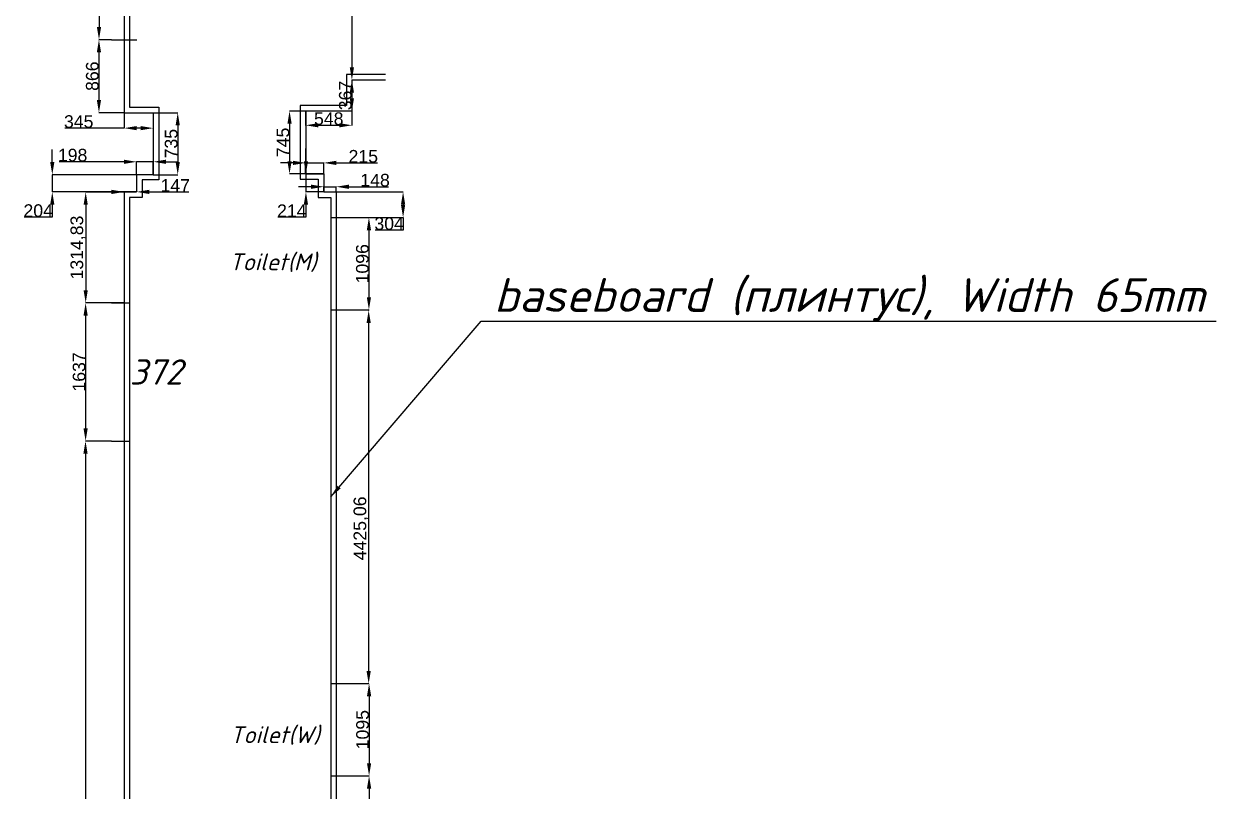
# Model space of a CAD drawing. Header units: millimetres. Extents: x 0 to 135706, y 0 to 79429.
# Drawn here: x 96457 to 110593, y 22492 to 31591 of the extents above; entities that cross this region are included whole.
import ezdxf
from ezdxf.enums import TextEntityAlignment as Align

# ---------------------------------------------------------------- set-up
doc = ezdxf.new("R2010")
doc.units = ezdxf.units.MM
doc.styles.add('GOST', font='ISOCPEUI.TTF')
doc.styles.get("Standard").update_dxf_attribs({"font": 'Arial.ttf'})
doc.dimstyles.new('Copy of ISO-25', dxfattribs={"dimtxt": 150, "dimasz": 150, "dimexe": 1.25, "dimexo": 0.625, "dimtad": 1, "dimtoh": 1, "dimtxsty": 'Standard', "dimcen": 2.5, "dimadec": 0, "dimazin": 0, "dimtfac": 1, "dimtmove": 0, "dimatfit": 3, "dimfxl": 1, "dimarcsym": 0})

# ---------------------------------------------------------------- blocks, each defined once
blk = doc.blocks.new('*D409')
at = {"color": 0, "lineweight": -2, "transparency": 16777216}
for p, q in [((97347, 32454), (97349, 32454)), ((97348, 32304), (97348, 31553)), ((97495, 31403), (97347, 31403))]:
    blk.add_line(p, q, dxfattribs=at)
at = {"color": 0, "transparency": 16777216}
for points in [[(97323, 32304), (97373, 32304), (97348, 32454)], [(97323, 31553), (97373, 31553), (97348, 31403)]]:
    blk.add_solid(points, dxfattribs=at)
at = {"layer": 'Defpoints', "color": 0, "transparency": 16777216}
for p in [(97347, 32454), (97348, 31403), (97496, 31403)]:
    blk.add_point(p, dxfattribs=at)
at = {"color": 0, "transparency": 16777216, "insert": (97271, 31929), "char_height": 150, "attachment_point": 5, "rotation": 90}
blk.add_mtext('1051', dxfattribs=at)
blk = doc.blocks.new('*D410')
at = {"color": 0, "lineweight": -2, "transparency": 16777216}
for p, q in [((97346, 31403), (97345, 31403)), ((97347, 31253), (97347, 30687)), ((97645, 30537), (97345, 30537))]:
    blk.add_line(p, q, dxfattribs=at)
at = {"color": 0, "transparency": 16777216}
for points in [[(97322, 31253), (97372, 31253), (97347, 31403)], [(97322, 30687), (97372, 30687), (97347, 30537)]]:
    blk.add_solid(points, dxfattribs=at)
at = {"layer": 'Defpoints', "color": 0, "transparency": 16777216}
for p in [(97347, 31403), (97347, 30537), (97646, 30537)]:
    blk.add_point(p, dxfattribs=at)
at = {"color": 0, "transparency": 16777216, "insert": (97269, 30970), "char_height": 150, "attachment_point": 5, "rotation": 90}
blk.add_mtext('866', dxfattribs=at)
blk = doc.blocks.new('*D411')
at = {"color": 0, "lineweight": -2, "transparency": 16777216}
for p, q in [((97646, 30536), (97646, 30353)), ((97991, 30536), (97991, 30353)), ((97646, 30354), (96941, 30354)), ((97841, 30354), (97796, 30354))]:
    blk.add_line(p, q, dxfattribs=at)
at = {"color": 0, "transparency": 16777216}
for points in [[(97796, 30379), (97796, 30329), (97646, 30354)], [(97841, 30379), (97841, 30329), (97991, 30354)]]:
    blk.add_solid(points, dxfattribs=at)
at = {"layer": 'Defpoints', "color": 0, "transparency": 16777216}
for p in [(97646, 30537), (97991, 30537), (97991, 30354)]:
    blk.add_point(p, dxfattribs=at)
at = {"color": 0, "transparency": 16777216, "insert": (97107, 30431), "char_height": 150, "attachment_point": 5}
blk.add_mtext('345', dxfattribs=at)
blk = doc.blocks.new('*D412')
at = {"color": 0, "lineweight": -2, "transparency": 16777216}
for p, q in [((97992, 30537), (98282, 30537)), ((98281, 30387), (98281, 29952)), ((97992, 29802), (98282, 29802))]:
    blk.add_line(p, q, dxfattribs=at)
at = {"color": 0, "transparency": 16777216}
for points in [[(98256, 30387), (98306, 30387), (98281, 30537)], [(98256, 29952), (98306, 29952), (98281, 29802)]]:
    blk.add_solid(points, dxfattribs=at)
at = {"layer": 'Defpoints', "color": 0, "transparency": 16777216}
for p in [(97991, 30537), (97991, 29802), (98281, 29802)]:
    blk.add_point(p, dxfattribs=at)
at = {"color": 0, "transparency": 16777216, "insert": (98204, 30170), "char_height": 150, "attachment_point": 5, "rotation": 90}
blk.add_mtext('735', dxfattribs=at)
blk = doc.blocks.new('*D413')
at = {"color": 0, "lineweight": -2, "transparency": 16777216}
for p, q in [((97643, 29955), (96875, 29955)), ((97793, 29803), (97793, 29957)), ((97991, 29955), (97793, 29955)), ((97991, 29803), (97991, 29957)), ((98141, 29955), (98291, 29955))]:
    blk.add_line(p, q, dxfattribs=at)
at = {"color": 0, "transparency": 16777216}
for points in [[(97643, 29980), (97643, 29930), (97793, 29955)], [(98141, 29980), (98141, 29930), (97991, 29955)]]:
    blk.add_solid(points, dxfattribs=at)
at = {"layer": 'Defpoints', "color": 0, "transparency": 16777216}
for p in [(97991, 29955), (97793, 29802), (97991, 29802)]:
    blk.add_point(p, dxfattribs=at)
at = {"color": 0, "transparency": 16777216, "insert": (97035, 30033), "char_height": 150, "attachment_point": 5}
blk.add_mtext('198', dxfattribs=at)
blk = doc.blocks.new('*D414')
at = {"color": 0, "lineweight": -2, "transparency": 16777216}
for p, q in [((96794, 29952), (96794, 30102)), ((97792, 29802), (96793, 29802)), ((96794, 29802), (96794, 29598)), ((97792, 29598), (96793, 29598)), ((96794, 29448), (96794, 29298)), ((96794, 29298), (96460, 29298))]:
    blk.add_line(p, q, dxfattribs=at)
at = {"color": 0, "transparency": 16777216}
for points in [[(96769, 29952), (96819, 29952), (96794, 29802)], [(96769, 29448), (96819, 29448), (96794, 29598)]]:
    blk.add_solid(points, dxfattribs=at)
at = {"layer": 'Defpoints', "color": 0, "transparency": 16777216}
for p in [(97793, 29802), (96794, 29598), (97793, 29598)]:
    blk.add_point(p, dxfattribs=at)
at = {"color": 0, "transparency": 16777216, "insert": (96627, 29375), "char_height": 150, "attachment_point": 5}
blk.add_mtext('204', dxfattribs=at)
blk = doc.blocks.new('*D415')
at = {"color": 0, "lineweight": -2, "transparency": 16777216}
for p, q in [((97496, 29598), (97346, 29598)), ((97646, 29592), (97646, 29599)), ((97646, 29598), (97793, 29598)), ((97793, 29599), (97793, 29599)), ((97943, 29598), (98412, 29598))]:
    blk.add_line(p, q, dxfattribs=at)
at = {"color": 0, "transparency": 16777216}
for points in [[(97496, 29623), (97496, 29573), (97646, 29598)], [(97943, 29623), (97943, 29573), (97793, 29598)]]:
    blk.add_solid(points, dxfattribs=at)
at = {"layer": 'Defpoints', "color": 0, "transparency": 16777216}
for p in [(97646, 29592), (97793, 29598), (97793, 29598)]:
    blk.add_point(p, dxfattribs=at)
at = {"color": 0, "transparency": 16777216, "insert": (98252, 29674), "char_height": 150, "attachment_point": 5}
blk.add_mtext('147', dxfattribs=at)
blk = doc.blocks.new('*D416')
at = {"color": 0, "lineweight": -2, "transparency": 16777216}
for p, q in [((97645, 29596), (97189, 29596)), ((97190, 29446), (97190, 28431)), ((97645, 28281), (97189, 28281))]:
    blk.add_line(p, q, dxfattribs=at)
at = {"color": 0, "transparency": 16777216}
for points in [[(97165, 29446), (97215, 29446), (97190, 29596)], [(97165, 28431), (97215, 28431), (97190, 28281)]]:
    blk.add_solid(points, dxfattribs=at)
at = {"layer": 'Defpoints', "color": 0, "transparency": 16777216}
for p in [(97646, 29596), (97190, 28281), (97646, 28281)]:
    blk.add_point(p, dxfattribs=at)
at = {"color": 0, "transparency": 16777216, "insert": (97099, 28938), "char_height": 150, "attachment_point": 5, "rotation": 90}
blk.add_mtext('1314,83', dxfattribs=at)
blk = doc.blocks.new('*D417')
at = {"color": 0, "lineweight": -2, "transparency": 16777216}
for p, q in [((97188, 28281), (97188, 28281)), ((97189, 28131), (97189, 26794)), ((97495, 26644), (97188, 26644))]:
    blk.add_line(p, q, dxfattribs=at)
at = {"color": 0, "transparency": 16777216}
for points in [[(97164, 28131), (97214, 28131), (97189, 28281)], [(97164, 26794), (97214, 26794), (97189, 26644)]]:
    blk.add_solid(points, dxfattribs=at)
at = {"layer": 'Defpoints', "color": 0, "transparency": 16777216}
for p in [(97189, 28281), (97189, 26644), (97496, 26644)]:
    blk.add_point(p, dxfattribs=at)
at = {"color": 0, "transparency": 16777216, "insert": (97112, 27463), "char_height": 150, "attachment_point": 5, "rotation": 90}
blk.add_mtext('1637', dxfattribs=at)
blk = doc.blocks.new('*D418')
at = {"color": 0, "lineweight": -2, "transparency": 16777216}
for p, q in [((97187, 26644), (97186, 26644)), ((97188, 26494), (97188, 16470)), ((97495, 16320), (97186, 16320))]:
    blk.add_line(p, q, dxfattribs=at)
at = {"color": 0, "transparency": 16777216}
for points in [[(97163, 26494), (97213, 26494), (97188, 26644)], [(97163, 16470), (97213, 16470), (97188, 16320)]]:
    blk.add_solid(points, dxfattribs=at)
at = {"layer": 'Defpoints', "color": 0, "transparency": 16777216}
for p in [(97188, 26644), (97188, 16320), (97496, 16320)]:
    blk.add_point(p, dxfattribs=at)
at = {"color": 0, "transparency": 16777216, "insert": (97110, 21482), "char_height": 150, "attachment_point": 5, "rotation": 90}
blk.add_mtext('10324', dxfattribs=at)
blk = doc.blocks.new('*D428')
at = {"color": 0, "lineweight": -2, "transparency": 16777216}
for p, q in [((100347, 32901), (100347, 32901)), ((100346, 32751), (100346, 31074)), ((100345, 30924), (100345, 30924))]:
    blk.add_line(p, q, dxfattribs=at)
at = {"color": 0, "transparency": 16777216}
for points in [[(100321, 32751), (100371, 32751), (100346, 32901)], [(100321, 31074), (100371, 31074), (100346, 30924)]]:
    blk.add_solid(points, dxfattribs=at)
at = {"layer": 'Defpoints', "color": 0, "transparency": 16777216}
for p in [(100346, 32901), (100346, 30924), (100346, 30924)]:
    blk.add_point(p, dxfattribs=at)
at = {"color": 0, "transparency": 16777216, "insert": (100269, 31913), "char_height": 150, "attachment_point": 5, "rotation": 90}
blk.add_mtext('1977', dxfattribs=at)
blk = doc.blocks.new('*D429')
at = {"color": 0, "lineweight": -2, "transparency": 16777216}
for p, q in [((100345, 30924), (100345, 30924)), ((100346, 30774), (100346, 30707)), ((100345, 30557), (100345, 30557))]:
    blk.add_line(p, q, dxfattribs=at)
at = {"color": 0, "transparency": 16777216}
for points in [[(100321, 30774), (100371, 30774), (100346, 30924)], [(100321, 30707), (100371, 30707), (100346, 30557)]]:
    blk.add_solid(points, dxfattribs=at)
at = {"layer": 'Defpoints', "color": 0, "transparency": 16777216}
for p in [(100346, 30924), (100346, 30557), (100346, 30557)]:
    blk.add_point(p, dxfattribs=at)
at = {"color": 0, "transparency": 16777216, "insert": (100269, 30741), "char_height": 150, "attachment_point": 5, "rotation": 90}
blk.add_mtext('367', dxfattribs=at)
blk = doc.blocks.new('*D430')
at = {"color": 0, "lineweight": -2, "transparency": 16777216}
for p, q in [((99798, 30556), (99798, 30386)), ((100346, 30556), (100346, 30386)), ((99948, 30388), (100196, 30388))]:
    blk.add_line(p, q, dxfattribs=at)
at = {"color": 0, "transparency": 16777216}
for points in [[(99948, 30413), (99948, 30363), (99798, 30388)], [(100196, 30413), (100196, 30363), (100346, 30388)]]:
    blk.add_solid(points, dxfattribs=at)
at = {"layer": 'Defpoints', "color": 0, "transparency": 16777216}
for p in [(99798, 30557), (100346, 30557), (100346, 30388)]:
    blk.add_point(p, dxfattribs=at)
at = {"color": 0, "transparency": 16777216, "insert": (100072, 30465), "char_height": 150, "attachment_point": 5}
blk.add_mtext('548', dxfattribs=at)
blk = doc.blocks.new('*D431')
at = {"color": 0, "lineweight": -2, "transparency": 16777216}
for p, q in [((99797, 30557), (99606, 30557)), ((99607, 30407), (99607, 29962)), ((99797, 29812), (99606, 29812))]:
    blk.add_line(p, q, dxfattribs=at)
at = {"color": 0, "transparency": 16777216}
for points in [[(99582, 30407), (99632, 30407), (99607, 30557)], [(99582, 29962), (99632, 29962), (99607, 29812)]]:
    blk.add_solid(points, dxfattribs=at)
at = {"layer": 'Defpoints', "color": 0, "transparency": 16777216}
for p in [(99798, 30557), (99607, 29812), (99798, 29812)]:
    blk.add_point(p, dxfattribs=at)
at = {"color": 0, "transparency": 16777216, "insert": (99530, 30185), "char_height": 150, "attachment_point": 5, "rotation": 90}
blk.add_mtext('745', dxfattribs=at)
blk = doc.blocks.new('*D432')
at = {"color": 0, "lineweight": -2, "transparency": 16777216}
for p, q in [((99648, 29942), (99498, 29942)), ((99798, 29813), (99798, 29943)), ((99798, 29942), (100013, 29942)), ((100013, 29813), (100013, 29943)), ((100163, 29942), (100649, 29942))]:
    blk.add_line(p, q, dxfattribs=at)
at = {"color": 0, "transparency": 16777216}
for points in [[(99648, 29967), (99648, 29917), (99798, 29942)], [(100163, 29967), (100163, 29917), (100013, 29942)]]:
    blk.add_solid(points, dxfattribs=at)
at = {"layer": 'Defpoints', "color": 0, "transparency": 16777216}
for p in [(100013, 29942), (99798, 29812), (100013, 29812)]:
    blk.add_point(p, dxfattribs=at)
at = {"color": 0, "transparency": 16777216, "insert": (100481, 30019), "char_height": 150, "attachment_point": 5}
blk.add_mtext('215', dxfattribs=at)
blk = doc.blocks.new('*D433')
at = {"color": 0, "lineweight": -2, "transparency": 16777216}
for p, q in [((99801, 29962), (99801, 30112)), ((100012, 29812), (99800, 29812)), ((99801, 29812), (99801, 29598)), ((100021, 29598), (99800, 29598)), ((99801, 29448), (99801, 29298)), ((99801, 29298), (99467, 29298))]:
    blk.add_line(p, q, dxfattribs=at)
at = {"color": 0, "transparency": 16777216}
for points in [[(99776, 29962), (99826, 29962), (99801, 29812)], [(99776, 29448), (99826, 29448), (99801, 29598)]]:
    blk.add_solid(points, dxfattribs=at)
at = {"layer": 'Defpoints', "color": 0, "transparency": 16777216}
for p in [(100013, 29812), (99801, 29598), (100022, 29598)]:
    blk.add_point(p, dxfattribs=at)
at = {"color": 0, "transparency": 16777216, "insert": (99634, 29374), "char_height": 150, "attachment_point": 5}
blk.add_mtext('214', dxfattribs=at)
blk = doc.blocks.new('*D434')
at = {"color": 0, "lineweight": -2, "transparency": 16777216}
for p, q in [((99863, 29659), (99713, 29659)), ((100013, 29599), (100013, 29660)), ((100013, 29659), (100161, 29659)), ((100161, 29599), (100161, 29660)), ((100311, 29659), (100780, 29659))]:
    blk.add_line(p, q, dxfattribs=at)
at = {"color": 0, "transparency": 16777216}
for points in [[(99863, 29684), (99863, 29634), (100013, 29659)], [(100311, 29684), (100311, 29634), (100161, 29659)]]:
    blk.add_solid(points, dxfattribs=at)
at = {"layer": 'Defpoints', "color": 0, "transparency": 16777216}
for p in [(100013, 29598), (100161, 29659), (100161, 29598)]:
    blk.add_point(p, dxfattribs=at)
at = {"color": 0, "transparency": 16777216, "insert": (100621, 29736), "char_height": 150, "attachment_point": 5}
blk.add_mtext('148', dxfattribs=at)
blk = doc.blocks.new('*D435')
at = {"color": 0, "lineweight": -2, "transparency": 16777216}
for p, q in [((100162, 29598), (100955, 29598)), ((100953, 29448), (100953, 29444)), ((100162, 29294), (100955, 29294)), ((100953, 29294), (100953, 29144)), ((100953, 29144), (100622, 29144))]:
    blk.add_line(p, q, dxfattribs=at)
at = {"color": 0, "transparency": 16777216}
for points in [[(100928, 29448), (100978, 29448), (100953, 29598)], [(100928, 29444), (100978, 29444), (100953, 29294)]]:
    blk.add_solid(points, dxfattribs=at)
at = {"layer": 'Defpoints', "color": 0, "transparency": 16777216}
for p in [(100161, 29598), (100161, 29294), (100953, 29294)]:
    blk.add_point(p, dxfattribs=at)
at = {"color": 0, "transparency": 16777216, "insert": (100788, 29221), "char_height": 150, "attachment_point": 5}
blk.add_mtext('304', dxfattribs=at)
blk = doc.blocks.new('*D436')
at = {"color": 0, "lineweight": -2, "transparency": 16777216}
for p, q in [((100312, 29294), (100549, 29294)), ((100548, 29144), (100548, 28348)), ((100312, 28198), (100549, 28198))]:
    blk.add_line(p, q, dxfattribs=at)
at = {"color": 0, "transparency": 16777216}
for points in [[(100523, 29144), (100573, 29144), (100548, 29294)], [(100523, 28348), (100573, 28348), (100548, 28198)]]:
    blk.add_solid(points, dxfattribs=at)
at = {"layer": 'Defpoints', "color": 0, "transparency": 16777216}
for p in [(100311, 29294), (100311, 28198), (100548, 28198)]:
    blk.add_point(p, dxfattribs=at)
at = {"color": 0, "transparency": 16777216, "insert": (100471, 28746), "char_height": 150, "attachment_point": 5, "rotation": 90}
blk.add_mtext('1096', dxfattribs=at)
blk = doc.blocks.new('*D437')
at = {"color": 0, "lineweight": -2, "transparency": 16777216}
for p, q in [((100548, 28193), (100544, 28193)), ((100545, 28043), (100545, 23918)), ((100312, 23768), (100547, 23768))]:
    blk.add_line(p, q, dxfattribs=at)
at = {"color": 0, "transparency": 16777216}
for points in [[(100520, 28043), (100570, 28043), (100545, 28193)], [(100520, 23918), (100570, 23918), (100545, 23768)]]:
    blk.add_solid(points, dxfattribs=at)
at = {"layer": 'Defpoints', "color": 0, "transparency": 16777216}
for p in [(100549, 28193), (100311, 23768), (100545, 23768)]:
    blk.add_point(p, dxfattribs=at)
at = {"color": 0, "transparency": 16777216, "insert": (100455, 25608), "char_height": 150, "attachment_point": 5, "rotation": 90}
blk.add_mtext('4425,06', dxfattribs=at)
blk = doc.blocks.new('*D438')
at = {"color": 0, "lineweight": -2, "transparency": 16777216}
for p, q in [((100550, 23768), (100549, 23768)), ((100550, 23618), (100550, 22823)), ((100312, 22673), (100552, 22673))]:
    blk.add_line(p, q, dxfattribs=at)
at = {"color": 0, "transparency": 16777216}
for points in [[(100525, 23618), (100575, 23618), (100550, 23768)], [(100525, 22823), (100575, 22823), (100550, 22673)]]:
    blk.add_solid(points, dxfattribs=at)
at = {"layer": 'Defpoints', "color": 0, "transparency": 16777216}
for p in [(100550, 23768), (100311, 22673), (100550, 22673)]:
    blk.add_point(p, dxfattribs=at)
at = {"color": 0, "transparency": 16777216, "insert": (100473, 23221), "char_height": 150, "attachment_point": 5, "rotation": 90}
blk.add_mtext('1095', dxfattribs=at)
blk = doc.blocks.new('*D439')
at = {"color": 0, "lineweight": -2, "transparency": 16777216}
for p, q in [((100550, 22673), (100549, 22673)), ((100550, 22523), (100550, 20437)), ((100312, 20287), (100552, 20287))]:
    blk.add_line(p, q, dxfattribs=at)
at = {"color": 0, "transparency": 16777216}
for points in [[(100525, 22523), (100575, 22523), (100550, 22673)], [(100525, 20437), (100575, 20437), (100550, 20287)]]:
    blk.add_solid(points, dxfattribs=at)
at = {"layer": 'Defpoints', "color": 0, "transparency": 16777216}
for p in [(100550, 22673), (100311, 20287), (100550, 20287)]:
    blk.add_point(p, dxfattribs=at)
at = {"color": 0, "transparency": 16777216, "insert": (100473, 21480), "char_height": 150, "attachment_point": 5, "rotation": 90}
blk.add_mtext('2386', dxfattribs=at)

msp = doc.modelspace()

# ---------------------------------------------------------------- linework, layer by layer
at = {"color": 1}
for p, q in [((97646.117, 32454.018), (97646.117, 31403.018)), ((97711.117, 32454.018), (97711.117, 31403.018)), ((97496.117, 31403.018), (97796.117, 31403.018)), ((100096.117, 29294.018), (100311.117, 29294.018)), ((100096.117, 29294.018), (100096.117, 28198.018)), ((100161.117, 29294.018), (100161.117, 28198.018)), ((97496.117, 28281.018), (97711.117, 28281.018)), ((97646.117, 28281.018), (97646.117, 26644.018)), ((97711.117, 28281.018), (97711.117, 26644.018)), ((100096.117, 28198.018), (100311.117, 28198.018)), ((97496.117, 26644.018), (97711.117, 26644.018)), ((100096.117, 23768.018), (100311.117, 23768.018)), ((100096.117, 23768.018), (100096.117, 22673.018)), ((100161.117, 23768.018), (100161.117, 22673.018)), ((100096.117, 22673.018), (100311.117, 22673.018))]:
    msp.add_line(p, q, dxfattribs=at)
at = {"color": 5}
for p, q in [((97646.117, 31403.018), (97646.117, 30537.018)), ((97711.117, 31403.018), (97711.117, 30602.018)), ((100346.117, 30989.018), (100281.117, 30989.018)), ((100281.117, 30989.018), (100281.117, 30622.018)), ((100746.117, 30989.018), (100346.117, 30989.018)), ((100746.117, 30924.018), (100346.117, 30924.018)), ((100346.117, 30924.018), (100346.117, 30557.018)), ((97646.117, 30537.018), (97991.117, 30537.018)), ((97711.117, 30602.018), (97991.117, 30602.018)), ((97991.117, 30602.018), (98056.117, 30602.018)), ((97991.117, 30537.018), (97991.117, 29802.018)), ((98056.117, 30602.018), (98056.117, 29804.395)), ((99798.117, 30622.018), (99733.117, 30622.018)), ((99733.117, 30622.018), (99733.117, 29812.018)), ((100281.117, 30622.018), (99798.117, 30622.018)), ((100346.117, 30557.018), (99798.117, 30557.018)), ((99798.117, 30557.018), (99798.117, 29812.018)), ((97991.117, 29802.018), (97793.117, 29802.018)), ((97793.117, 29802.018), (97793.117, 29598.018)), ((98056.117, 29739.395), (97858.117, 29739.395)), ((97858.117, 29739.395), (97858.117, 29598.018)), ((98056.117, 29804.395), (98056.117, 29739.395)), ((99733.117, 29812.018), (99733.117, 29747.018)), ((99733.117, 29747.018), (99948.117, 29747.018)), ((99798.117, 29812.018), (100013.117, 29812.018)), ((99948.117, 29747.018), (99948.117, 29598.018)), ((100013.117, 29812.018), (100013.117, 29598.018)), ((97793.117, 29598.018), (97646.117, 29598.018)), ((97646.117, 29598.018), (97646.117, 28281.018)), ((97858.117, 29598.018), (97858.117, 29533.018)), ((99948.117, 29598.018), (99948.117, 29533.018)), ((100013.117, 29598.018), (100161.117, 29598.018)), ((100161.117, 29598.018), (100161.117, 29294.018)), ((97858.117, 29533.018), (97711.117, 29533.018)), ((97711.117, 29533.018), (97711.117, 28281.018)), ((99948.117, 29533.018), (100096.117, 29533.018)), ((100096.117, 29533.018), (100096.117, 29294.018)), ((100096.117, 28198.018), (100096.117, 23768.018)), ((100161.117, 28198.018), (100161.117, 23768.018)), ((97646.117, 26644.018), (97646.117, 16320.018)), ((97711.117, 26644.018), (97711.117, 16320.018)), ((100096.117, 22673.018), (100096.117, 20287.018)), ((100161.117, 22673.018), (100161.117, 20287.018))]:
    msp.add_line(p, q, dxfattribs=at)

# ---------------------------------------------------------------- texts
at = {"style": 'GOST'}
for s, height, p in [('Toilet(M)', 200, (98892.438, 28768.286)), ('372', 300, (97711.117, 27462.518)), ('Toilet(W)', 200, (98901.901, 23161.107))]:
    msp.add_text(s, height=height, dxfattribs=at).set_placement(p, align=Align.MIDDLE_LEFT)
at = {"insert": (102031.118, 28066.023), "char_height": 400, "attachment_point": 7, "style": 'GOST'}
msp.add_mtext('baseboard (плинтус), Width 65mm', dxfattribs=at)

# ---------------------------------------------------------------- dimensions: what is measured, and where the dimension line sits
for base, p1, p2, picture, middle in [((100346.117, 30924.018), (100346.117, 32901.018), (100346.117, 30924.018), '*D428', (100268.906, 31912.518)), ((97347.911, 31403.018), (97346.661, 32454.018), (97496.117, 31403.018), '*D409', (97270.7, 31928.518)), ((97346.661, 30537.018), (97346.661, 31403.018), (97646.117, 30537.018), '*D410', (97269.45, 30970.018)), ((100346.117, 30557.018), (100346.117, 30924.018), (100346.117, 30557.018), '*D429', (100268.855, 30740.518)), ((98281.046, 29802.018), (97991.117, 30537.018), (97991.117, 29802.018), '*D412', (98203.784, 30169.518)), ((99607.014, 29812.018), (99798.117, 30557.018), (99798.117, 29812.018), '*D431', (99530.11, 30184.518)), ((99801.284, 29598.018), (100013.117, 29812.018), (100022.117, 29598.018), '*D433', (99633.981, 29373.95)), ((96794.463, 29598.018), (97793.117, 29802.018), (97793.117, 29598.018), '*D414', (96627.16, 29375.229)), ((97190.0264, 28281.0183), (97646.1166, 29595.8528), (97646.1166, 28281.0183), '*D416', (97099.2582, 28938.4355)), ((100953.492, 29294.018), (100161.117, 29598.018), (100161.117, 29294.018), '*D435', (100787.519, 29221.28)), ((100547.905, 28198.018), (100311.117, 29294.018), (100311.117, 28198.018), '*D436', (100470.694, 28746.018)), ((97188.776, 26644.018), (97188.776, 28281.018), (97496.117, 26644.018), '*D417', (97111.514, 27462.518)), ((97187.526, 16320.018), (97187.526, 26644.018), (97496.117, 16320.018), '*D418', (97110.264, 21482.018)), ((100550.405, 22673.018), (100550.405, 23768.018), (100311.117, 22673.018), '*D438', (100473.194, 23220.518)), ((100550.405, 20287.018), (100550.405, 22673.018), (100311.117, 20287.018), '*D439', (100473.142, 21480.018))]:
    dim = msp.add_linear_dim(base=base, p1=p1, p2=p2, angle=90, dimstyle='Copy of ISO-25')
    dim.commit()
    dim.dimension.update_dxf_attribs({"geometry": picture, "text_midpoint": middle})
for base, p1, p2, picture, middle in [((97991.117, 30353.898), (97646.117, 30537.018), (97991.117, 30537.018), '*D411', (97107.377, 30353.898)), ((97991.117, 29955.441), (97793.117, 29802.018), (97991.117, 29802.018), '*D413', (97034.898, 29955.441))]:
    dim = msp.add_linear_dim(base=base, p1=p1, p2=p2, dimstyle='Copy of ISO-25')
    dim.commit()
    dim.dimension.update_dxf_attribs({"geometry": picture, "text_midpoint": middle, "dimtype": 160})
for base, p1, p2, picture, middle in [((100346.117, 30387.697), (99798.117, 30557.018), (100346.117, 30557.018), '*D430', (100072.117, 30464.908)), ((100013.117, 29941.71), (99798.117, 29812.018), (100013.117, 29812.018), '*D432', (100481.289, 30018.921)), ((100161.117, 29658.958), (100013.117, 29598.018), (100161.117, 29598.018), '*D434', (100620.541, 29736.169)), ((97793.117, 29598.018), (97646.117, 29591.812), (97793.117, 29598.018), '*D415', (98252.388, 29673.95))]:
    dim = msp.add_linear_dim(base=base, p1=p1, p2=p2, dimstyle='Copy of ISO-25')
    dim.commit()
    dim.dimension.update_dxf_attribs({"geometry": picture, "text_midpoint": middle})
dim = msp.add_linear_dim(base=(100545.405, 23768.018), p1=(100548.728, 28193.08), p2=(100311.117, 23768.018), angle=90, dimstyle='Copy of ISO-25')
dim.commit()
dim.dimension.update_dxf_attribs({"geometry": '*D437', "text_midpoint": (100545.405, 25607.953), "dimtype": 160})

# ---------------------------------------------------------------- leaders
at = {"annotation_type": 0, "has_hookline": 1, "hookline_direction": 0, "text_width": 8561.818}
msp.add_leader([(100096.117, 25983.018), (101880.493, 28065.398), (102030.493, 28065.398)], dimstyle='Copy of ISO-25', dxfattribs=at)

doc.saveas('drawing.dxf')
